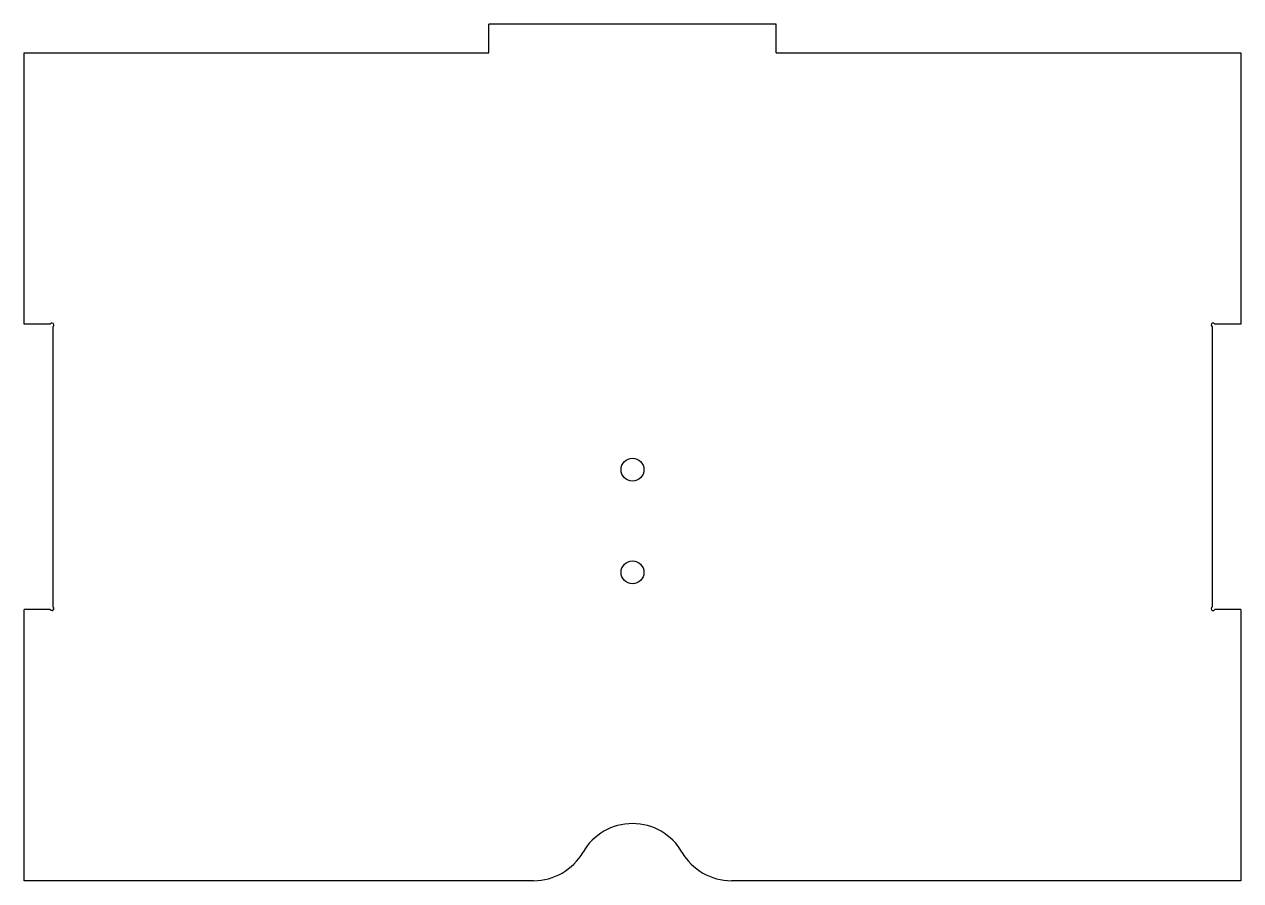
# Model space of a CAD drawing. Header units: millimetres. Extents: x 383 to 596, y 433 to 583.
import ezdxf

# ---------------------------------------------------------------- set-up
doc = ezdxf.new("R2010")
doc.units = ezdxf.units.MM
doc.layers.add('Shape2DView008', color=7, linetype='CONTINUOUS')

msp = doc.modelspace()

# ---------------------------------------------------------------- linework, layer by layer
at = {"layer": 'Shape2DView008'}
for p, q in [((514.65, 583), (464.35, 583)), ((464.35, 578), (464.35, 583)), ((514.65, 578), (514.65, 583)), ((383, 578), (464.35, 578)), ((383, 530.5), (383, 578)), ((514.65, 578), (596, 578)), ((596, 578), (596, 530.5)), ((387.53, 530.5), (383, 530.5)), ((596, 530.5), (591.47, 530.5)), ((388, 530.03), (388, 480.97)), ((591, 530.03), (591, 480.97)), ((387.53, 480.5), (383, 480.5)), ((383, 433), (383, 480.5)), ((596, 480.5), (591.47, 480.5)), ((596, 480.5), (596, 433)), ((472.18, 433), (383, 433)), ((596, 433), (506.82, 433))]:
    msp.add_line(p, q, dxfattribs=at)
for centre in [(489.5, 505), (489.5, 487)]:
    msp.add_circle(centre, 2, dxfattribs=at)
for centre, radius, start, end in [((387.83, 530.33), 0.343, -60, 150), ((591.17, 530.33), 0.343, 30, 180), ((591.17, 530.33), 0.343, 180, -120), ((387.83, 480.67), 0.343, -150, 60), ((591.17, 480.67), 0.343, 120, 180), ((591.17, 480.67), 0.343, 180, -30), ((489.5, 433), 10, 90, 150), ((489.5, 433), 10, 30, 90), ((472.18, 443), 10, -90, -30), ((506.82, 443), 10, -150, -90)]:
    msp.add_arc(centre, radius, start, end, dxfattribs=at)

doc.saveas('drawing.dxf')
